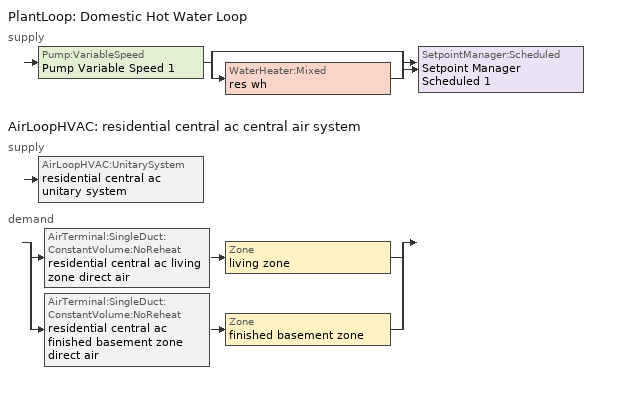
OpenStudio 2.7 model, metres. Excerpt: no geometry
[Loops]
PlantLoop 'Domestic Hot Water Loop'
 supply: Pump:VariableSpeed 'Pump Variable Speed 1' > split
  | bypass
  | WaterHeater:Mixed 'res wh'
  join > SetpointManager:Scheduled 'Setpoint Manager Scheduled 1'
AirLoopHVAC 'residential central ac central air system'
 supply: AirLoopHVAC:UnitarySystem 'residential central ac unitary system'
 demand: split
  | AirTerminal:SingleDuct:ConstantVolume:NoReheat 'residential central ac living zone direct air' > Zone 'living zone'
  | AirTerminal:SingleDuct:ConstantVolume:NoReheat 'residential central ac finished basement zone direct air' > Zone 'finished basement zone'
[Sizing:Zone] Zone Cooling Design Supply Air Temperature Input Method=SupplyAirTemperature; Zone Cooling Design Supply Air Temperature {C}=14; Zone Cooling Design Supply Air Temperature Difference {deltaC}=11.11; Zone Heating Design Supply Air Temperature Input Method=SupplyAirTemperature; Zone Heating Design Supply Air Temperature {C}=40; Zone Heating Design Supply Air Temperature Difference {deltaC}=11.11; Zone Cooling Design Supply Air Humidity Ratio {kg-H2O/kg-air}=0.0085; Zone Heating Design Supply Air Humidity Ratio {kg-H2O/kg-air}=0.008; Cooling Design Air Flow Method=DesignDay; Heating Design Air Flow Method=DesignDay; Account for Dedicated Outdoor Air System=No; Dedicated Outdoor Air System Control Strategy=NeutralSupplyAir; Dedicated Outdoor Air Low Setpoint Temperature for Design {C}=autosize; Dedicated Outdoor Air High Setpoint Temperature for Design {C}=autosize
living zone; finished basement zone
[Zone equipment]
living zone: residential central ac living zone direct air, residential unit heater gas unitary system
finished basement zone: residential central ac finished basement zone direct air, residential unit heater gas unitary system 1
[PlantLoop]
Domestic Hot Water Loop: Glycol Concentration=0; Maximum Loop Flow Rate {m3/s}=0.01; Plant Loop Volume {m3}=0.003; Load Distribution Scheme=Optimal
[Sizing:Plant]
Domestic Hot Water Loop: Loop Type=Heating; Design Loop Exit Temperature {C}=52.6667; Loop Design Temperature Difference {deltaC}=5.55556; Sizing Option=NonCoincident; Zone Timesteps in Averaging Window=1; Coincident Sizing Factor Mode=None
[Pump:VariableSpeed]
Pump Variable Speed 1: Rated Flow Rate {m3/s}=0.01; Rated Pump Head {Pa}=1; Rated Power Consumption {W}=0; Motor Efficiency=1; Fraction of Motor Inefficiencies to Fluid Stream=0; Coefficient 1 of the Part Load Performance Curve=0; Coefficient 2 of the Part Load Performance Curve=1; Coefficient 3 of the Part Load Performance Curve=0; Coefficient 4 of the Part Load Performance Curve=0; Pump Control Type=Intermittent; Skin Loss Radiative Fraction=0.5; Design Power Sizing Method=PowerPerFlowPerPressure; Design Electric Power per Unit Flow Rate {W/(m3/s)}=348701.1; Design Shaft Power per Unit Flow Rate per Unit Head {W-s/m3-Pa}=1.28205; Design Minimum Flow Rate Fraction=0
[SetpointManager:Scheduled]
Setpoint Manager Scheduled 1: Control Variable=Temperature; Schedule=dhw temp
[WaterHeater:Mixed]
res wh: Tank Volume {m3}=0.143846; Setpoint Temperature Schedule=WH Setpoint Temp; Deadband Temperature Difference {deltaC}=2; Maximum Temperature Limit {C}=99; Heater Control Type=Cycle; Heater Maximum Capacity {W}=11722.8; Heater Minimum Capacity {W}=0; Heater Fuel Type=PropaneGas; Heater Thermal Efficiency=0.773298; Off Cycle Parasitic Fuel Consumption Rate {W}=0; Off Cycle Parasitic Fuel Type=Electricity; Off Cycle Parasitic Heat Fraction to Tank=0; On Cycle Parasitic Fuel Consumption Rate {W}=0; On Cycle Parasitic Fuel Type=Electricity; On Cycle Parasitic Heat Fraction to Tank=0; Ambient Temperature Indicator=ThermalZone; Ambient Temperature Thermal Zone=finished basement zone; Off Cycle Loss Coefficient to Ambient Temperature {W/K}=4.15693; Off Cycle Loss Fraction to Thermal Zone=0.64; On Cycle Loss Coefficient to Ambient Temperature {W/K}=4.15693; On Cycle Loss Fraction to Thermal Zone=1; Use Side Effectiveness=1; Source Side Effectiveness=1; Use Side Design Flow Rate {m3/s}=autosize; Source Side Design Flow Rate {m3/s}=autosize; Indirect Water Heating Recovery Time {hr}=1.5; Source Side Flow Control Mode=IndirectHeatPrimarySetpoint
[Coil:Cooling:DX:SingleSpeed]
residential central ac cooling coil: Availability Schedule=residential cooling season; Rated Total Cooling Capacity {W}=17584.3; Rated Sensible Heat Ratio=0.740403; Rated COP {W/W}=3.95054; Rated Air Flow Rate {m3/s}=0.911095; Rated Evaporator Fan Power Per Volume Flow Rate {W/(m3/s)}=773.391; Total Cooling Capacity Function of Temperature Curve=Cool-Cap-fT1; Total Cooling Capacity Function of Flow Fraction Curve=Cool-Cap-fFF1; Energy Input Ratio Function of Temperature Curve=Cool-EIR-fT1; Energy Input Ratio Function of Flow Fraction Curve=Cool-EIR-fFF1; Part Load Fraction Correlation Curve=Cool-PLF-fPLR1; Nominal Time for Condensate Removal to Begin {s}=1000; Ratio of Initial Moisture Evaporation Rate and Steady State Latent Capacity=1.5; Maximum Cycling Rate {cycles/hr}=3; Latent Capacity Time Constant {s}=45; Condenser Type=AirCooled; Evaporative Condenser Effectiveness=0; Evaporative Condenser Air Flow Rate {m3/s}=Autosize; Evaporative Condenser Pump Rated Power Consumption {W}=Autosize; Crankcase Heater Capacity {W}=0; Maximum Outdoor Dry-Bulb Temperature for Crankcase Heater Operation {C}=12.7778; Basin Heater Capacity {W/K}=0; Basin Heater Setpoint Temperature {C}=10
[Fan:OnOff] Availability Schedule=Always On Discrete; Motor Efficiency=1; Motor In Airstream Fraction=1
Name | Fan Total Efficiency | Pressure Rise {Pa} | Maximum Flow Rate {m3/s} | Fan Power Ratio Function of Speed Ratio Curve | Fan Efficiency Ratio Function of Speed Ratio Curve
residential central ac supply fan | 0.75 | 794.58 | 0.472523 | Fan On Off Power Curve | Fan On Off Efficiency Curve
residential unit heater gas fan | 1 | 0 | 1.39489 | Fan On Off Power Curve 1 | Fan On Off Efficiency Curve 1
residential unit heater gas fan 1 | 1 | 0 | 0.0937489 | Fan On Off Power Curve 2 | Fan On Off Efficiency Curve 2
[AirLoopHVAC:UnitarySystem] Control Type=Load; Dehumidification Control Type=None; Availability Schedule=Always On Discrete; Fan Placement=BlowThrough; Supply Air Fan Operating Mode Schedule=Always Off Discrete; DX Heating Coil Sizing Ratio=1; Use DOAS DX Cooling Coil=No; DOAS DX Cooling Coil Leaving Minimum Air Temperature {C}=2; Latent Load Control=SensibleOnlyLoadControl; Supply Air Flow Rate Method During Cooling Operation=SupplyAirFlowRate; Supply Air Flow Rate Method During Heating Operation=SupplyAirFlowRate; Supply Air Flow Rate When No Cooling or Heating is Required {m3/s}=0; Maximum Supply Air Temperature {C}=48.8889; Maximum Outdoor Dry-Bulb Temperature for Supplemental Heater Operation {C}=21; Maximum Cycling Rate {cycles/hr}=2.5; Heat Pump Time Constant {s}=60; Fraction of On-Cycle Power Use=0.01; Heat Pump Fan Delay Time {s}=60; Ancilliary On-Cycle Electric Power {W}=0; Ancilliary Off-Cycle Electric Power {W}=0
Name | Controlling Zone or Thermostat Location | Supply Fan | Cooling Coil | Supply Air Flow Rate During Cooling Operation {m3/s} | Supply Air Flow Rate During Heating Operation {m3/s} | Heating Coil
residential central ac unitary system | living zone | residential central ac supply fan | residential central ac cooling coil | 0.472518 | 1e-005
residential unit heater gas unitary system | living zone | residential unit heater gas fan |  | 1e-005 | 1.39489 | residential unit heater gas heating coil
residential unit heater gas unitary system 1 | finished basement zone | residential unit heater gas fan 1 |  | 1e-005 | 0.0937486 | residential unit heater gas heating coil 1
[AirLoopHVAC]
residential central ac central air system: Availability Schedule=Always On Discrete; Design Supply Air Flow Rate {m3/s}=0.472518
[Sizing:System]
residential central ac central air system: Type of Load to Size On=Sensible; Design Outdoor Air Flow Rate {m3/s}=Autosize; Central Heating Maximum System Air Flow Ratio=0.3; Preheat Design Temperature {C}=7; Preheat Design Humidity Ratio {kg-H2O/kg-Air}=0.008; Precool Design Temperature {C}=12.8; Precool Design Humidity Ratio {kg-H2O/kg-Air}=0.008; Central Cooling Design Supply Air Temperature {C}=12.8; Central Heating Design Supply Air Temperature {C}=16.7; Sizing Option=NonCoincident; 100% Outdoor Air in Cooling=Yes; 100% Outdoor Air in Heating=Yes; Central Cooling Design Supply Air Humidity Ratio {kg-H2O/kg-Air}=0.0085; Central Heating Design Supply Air Humidity Ratio {kg-H2O/kg-Air}=0.008; Cooling Design Air Flow Method=DesignDay; Cooling Design Air Flow Rate {m3/s}=0; Heating Design Air Flow Method=DesignDay; Heating Design Air Flow Rate {m3/s}=0; System Outdoor Air Method=ZoneSum; Zone Maximum Outdoor Air Fraction=1; Cooling Supply Air Flow Rate Per Floor Area {m3/s-m2}=0.00996765; Cooling Fraction of Autosized Cooling Supply Air Flow Rate=1; Cooling Supply Air Flow Rate Per Unit Cooling Capacity {m3/s-W}=3.94755e-05; Heating Supply Air Flow Rate Per Floor Area {m3/s-m2}=0.00996765; Heating Fraction of Autosized Heating Supply Air Flow Rate=1; Heating Fraction of Autosized Cooling Supply Air Flow Rate=1; Heating Supply Air Flow Rate Per Unit Heating Capacity {m3/s-W}=3.15882e-05; Cooling Design Capacity Method=CoolingDesignCapacity; Cooling Design Capacity {W}=autosize; Cooling Design Capacity Per Floor Area {W/m2}=234.7; Fraction of Autosized Cooling Design Capacity=1; Heating Design Capacity Method=HeatingDesignCapacity; Heating Design Capacity {W}=autosize; Heating Design Capacity Per Floor Area {W/m2}=157; Fraction of Autosized Heating Design Capacity=1; Central Cooling Capacity Control Method=OnOff
[AirTerminal:SingleDuct:ConstantVolume:NoReheat] Availability Schedule=Always On Discrete
Name | Maximum Air Flow Rate {m3/s}
residential central ac living zone direct air | 0.442761
residential central ac finished basement zone direct air | 0.0297574
[Coil:Heating:Gas] Availability Schedule=residential heating season; Gas Burner Efficiency=0.78; Parasitic Electric Load {W}=0; Parasitic Gas Load {W}=0; Fuel Type=NaturalGas
Name | Nominal Capacity {W}
residential unit heater gas heating coil | 27461.5
residential unit heater gas heating coil 1 | 1845.65
[EnergyManagementSystem:Sensor]
Name | Output Variable or Output Meter Index Key | Output Variable or Output Meter
res_af_1_tin_s | living zone | Zone Mean Air Temperature
res_af_1_tt_s | living zone | Zone Outdoor Air Drybulb Temperature
res_ds_1_win_s | living zone | Zone Mean Air Humidity Ratio
res_ds_1_fan_rtf_s | residential central ac supply fan | Fan Runtime Fraction
res_ds_1_ah_t_s | finished basement zone | Zone Air Temperature
res_ds_1_ah_w_s | finished basement zone | Zone Mean Air Humidity Ratio
[EnergyManagementSystem:Program]
res_infil_1_program: Set p_m = 0.14; Set p_s = 0.22; Set s_m = 270; Set s_s = 370; Set z_m = 9.99744; Set z_s = 4.8768; Set f_t = (((s_m/z_m)^p_m)*((z_s/s_s)^p_s)); Set Tdiff = res_af_1_tin_s-res_af_1_tt_s; Set dT = @Abs Tdiff; Set c = 0.1078; Set Cs = 0.0749; Set Cw = 0.1406; Set n = 0.67; Set sft = (f_t*0.5); Set temp1 = ((c*Cw)*((sft*res_af_vw_s)^(2*n)))^2; Set Qn = (((c*Cs*(dT^n))^2)+temp1)^0.5; Set Tdiff = res_af_1_tin_s-res_af_1_tt_s; Set dT = @Abs Tdiff; Set QWHV = res_infil_1_wh_sch_s*0.0389; Set Qrange = res_infil_1_range_sch_s*0.0472; Set Qdryer = 0.0; Set Qbath = res_infil_1_bath_sch_s*0.0708; Set QhpwhOut = 0; Set QhpwhIn = 0; Set QductsOut = res_ds_1_lk_ret_fan_equiv; Set QductsIn = res_ds_1_lk_sup_fan_equiv; Set Qout = QWHV+Qrange+Qbath+Qdryer+QhpwhOut+QductsOut; Set Qin = QhpwhIn+QductsIn; Set Qu = (@Abs (Qout-Qin)); Set Qb = (@Min Qout Qin); Set faneff_wh = 0.9438948864000002; Set res_infil_1_house_fan_act = (QWHV*300)/faneff_wh; Set faneff_sp = 0.4719474432000001; Set res_infil_1_range_fan_act = (Qrange*300)/faneff_sp; Set res_infil_1_bath_fan_act = (Qbath*300)/faneff_sp; Set Q_acctd_for_elsewhere = QhpwhOut+QhpwhIn+QductsOut+QductsIn; Set res_infil_1_flow_act = (((Qu^2)+(Qn^2))^0.5)-Q_acctd_for_elsewhere; Set res_infil_1_flow_act = (@Max res_infil_1_flow_act 0)
[AirLoopHVAC:ReturnPlenum]
Air Loop HVAC Return Plenum 1: ThermalZone=res ds_1 ret air zone
[EnergyManagementSystem:Subroutine]
res_ds_1_lk_subrout: Set f_sup = 0.13696303696303697; Set f_ret = 0.10009990009990012; Set f_OA = 0.0; Set oafrate = f_OA * res_ds_1_ah_vfr; Set suplkfrate = f_sup * res_ds_1_ah_vfr; Set retlkfrate = f_ret * res_ds_1_ah_vfr; Set res_ds_1_ah_to_liv = (@Abs (suplkfrate-retlkfrate-oafrate)); Set res_ds_1_liv_to_ah = 0; Set res_ds_1_lk_sup_fan_equiv = 0; Set res_ds_1_lk_ret_fan_equiv = oafrate; If res_ds_1_ah_mfr>0; Set h_SA = (@HFnTdbW res_ds_1_ah_tt res_ds_1_ah_wt); Set h_AHZone = (@HFnTdbW res_ds_1_ah_t res_ds_1_ah_w); Set h_RA = (@HFnTdbW res_ds_1_ra_t res_ds_1_ra_w); Set h_fg = (@HfgAirFnWTdb res_ds_1_ah_wt res_ds_1_ah_tt); Set SALeakageQtot = f_sup * res_ds_1_ah_mfr*(h_RA - h_SA); Set temp1 = h_fg*(res_ds_1_ra_w-res_ds_1_ah_wt); Set res_ds_1_sup_lat_lk_to_lv = f_sup*res_ds_1_ah_mfr*temp1; Set res_ds_1_sup_s_lk_to_lv = SALeakageQtot-res_ds_1_sup_lat_lk_to_lv; Set eTm = (res_ds_1_fan_rtf/(res_ds_1_ah_mfr*1006.0))*181.522; Set eTm = 0-eTm; Set temp4 = res_ds_1_ah_t; Set tsup = temp4+((res_ds_1_ah_tt-res_ds_1_ah_t)*(@Exp eTm)); Set temp5 = tsup-res_ds_1_ah_tt; Set res_ds_1_sup_d_cn_to_lv = res_ds_1_ah_mfr*1006.0*temp5; Set res_ds_1_sup_d_cn_to_ah = 0-res_ds_1_sup_d_cn_to_lv; Set eTm = (res_ds_1_fan_rtf/(res_ds_1_ah_mfr*1006.0))*223.412; Set eTm = 0-eTm; Set temp6 = res_ds_1_ah_t; Set tret = temp6+((res_ds_1_ra_t-res_ds_1_ah_t)*(@Exp eTm)); Set temp7 = tret-res_ds_1_ra_t; Set res_ds_1_ret_d_cn_to_pl = res_ds_1_ah_mfr*1006.0*temp7; Set res_ds_1_ret_d_cn_to_ah = 0-res_ds_1_ret_d_cn_to_pl; Set res_ds_1_ret_lat_lk = 0; Set temp2 = (res_ds_1_ah_t-res_ds_1_ra_t); Set res_ds_1_ret_s_lk = f_ret*res_ds_1_ah_mfr*1006.0*temp2; Set QtotLeakToAHZn = f_sup*res_ds_1_ah_mfr*(h_SA-h_AHZone); Set temp3 = (res_ds_1_ah_wt-res_ds_1_ah_w); Set res_ds_1_sup_lat_lk_to_ah = f_sup*res_ds_1_ah_mfr*h_fg*temp3; Set res_ds_1_sup_s_lk_to_ah = QtotLeakToAHZn-res_ds_1_sup_lat_lk_to_ah; Else; Set res_ds_1_sup_lat_lk_to_lv = 0; Set res_ds_1_sup_s_lk_to_lv = 0; Set res_ds_1_sup_d_cn_to_lv = 0; Set res_ds_1_sup_d_cn_to_ah = 0; Set res_ds_1_ret_d_cn_to_pl = 0; Set res_ds_1_ret_d_cn_to_ah = 0; Set res_ds_1_ret_lat_lk = 0; Set res_ds_1_ret_s_lk = 0; Set res_ds_1_sup_lat_lk_to_ah = 0; Set res_ds_1_sup_s_lk_to_ah = 0; EndIf
[EnergyManagementSystem:ProgramCallingManager]
res af_1 program calling manager: BeginTimestepBeforePredictor; res_infil_1_program; res_nv_1_program
res ds_1 program calling manager: EndOfSystemTimestepAfterHVACReporting; res_ds_1_program
[Schedule:Ruleset]
Name | Default Day Schedule
residential heating season | Schedule Day 4
residential cooling season | Schedule Day 7
[Schedule:Day]
Schedule Day 4; Schedule Day 7: 24, 0, 0
residential heating season allday1; residential heating season allday2; residential heating season allday3; residential heating season allday4; residential heating season allday5; residential heating season allday6; residential heating season allday7; residential heating season allday8; residential heating season allday9; residential heating season allday10; residential heating season allday11; residential heating season allday12; residential cooling season allday1; residential cooling season allday2; residential cooling season allday3; residential cooling season allday4; residential cooling season allday5; residential cooling season allday6; residential cooling season allday7; residential cooling season allday8; residential cooling season allday9; residential cooling season allday10; residential cooling season allday11; residential cooling season allday12: 24, 0, 1
[Schedule:Rule] Apply Sunday=Yes; Apply Monday=Yes; Apply Tuesday=Yes; Apply Wednesday=Yes; Apply Thursday=Yes; Apply Friday=Yes; Apply Saturday=Yes; Date Specification Type=DateRange; Start Day=1
Name | Schedule Ruleset | Rule Order | Day Schedule | Start Month | End Month | End Day
residential heating season allday ruleset1 | residential heating season | 11 | residential heating season allday1 | 1 | 1 | 31
residential heating season allday ruleset2 | residential heating season | 10 | residential heating season allday2 | 2 | 2 | 28
residential heating season allday ruleset3 | residential heating season | 9 | residential heating season allday3 | 3 | 3 | 31
residential heating season allday ruleset4 | residential heating season | 8 | residential heating season allday4 | 4 | 4 | 30
residential heating season allday ruleset5 | residential heating season | 7 | residential heating season allday5 | 5 | 5 | 31
residential heating season allday ruleset6 | residential heating season | 6 | residential heating season allday6 | 6 | 6 | 30
residential heating season allday ruleset7 | residential heating season | 5 | residential heating season allday7 | 7 | 7 | 31
residential heating season allday ruleset8 | residential heating season | 4 | residential heating season allday8 | 8 | 8 | 31
residential heating season allday ruleset9 | residential heating season | 3 | residential heating season allday9 | 9 | 9 | 30
residential heating season allday ruleset10 | residential heating season | 2 | residential heating season allday10 | 10 | 10 | 31
residential heating season allday ruleset11 | residential heating season | 1 | residential heating season allday11 | 11 | 11 | 30
residential heating season allday ruleset12 | residential heating season | 0 | residential heating season allday12 | 12 | 12 | 31
residential cooling season allday ruleset1 | residential cooling season | 11 | residential cooling season allday1 | 1 | 1 | 31
residential cooling season allday ruleset2 | residential cooling season | 10 | residential cooling season allday2 | 2 | 2 | 28
residential cooling season allday ruleset3 | residential cooling season | 9 | residential cooling season allday3 | 3 | 3 | 31
residential cooling season allday ruleset4 | residential cooling season | 8 | residential cooling season allday4 | 4 | 4 | 30
residential cooling season allday ruleset5 | residential cooling season | 7 | residential cooling season allday5 | 5 | 5 | 31
residential cooling season allday ruleset6 | residential cooling season | 6 | residential cooling season allday6 | 6 | 6 | 30
residential cooling season allday ruleset7 | residential cooling season | 5 | residential cooling season allday7 | 7 | 7 | 31
residential cooling season allday ruleset8 | residential cooling season | 4 | residential cooling season allday8 | 8 | 8 | 31
residential cooling season allday ruleset9 | residential cooling season | 3 | residential cooling season allday9 | 9 | 9 | 30
residential cooling season allday ruleset10 | residential cooling season | 2 | residential cooling season allday10 | 10 | 10 | 31
residential cooling season allday ruleset11 | residential cooling season | 1 | residential cooling season allday11 | 11 | 11 | 30
residential cooling season allday ruleset12 | residential cooling season | 0 | residential cooling season allday12 | 12 | 12 | 31
[Schedule:Constant]
Name | Value
dhw temp; WH Setpoint Temp | 52.6667
Always On Discrete | 1
Always Off Discrete | 0
[Curve:Biquadratic] Minimum Value of x=13.88; Maximum Value of x=23.88; Minimum Value of y=18.33; Maximum Value of y=51.66
Name | Coefficient1 Constant | Coefficient2 x | Coefficient3 x**2 | Coefficient4 y | Coefficient5 y**2 | Coefficient6 x*y
Cool-Cap-fT1 | 1.5509 | -0.0750501 | 0.00309714 | 0.00240111 | -5.0544e-05 | -0.000427281
Cool-EIR-fT1 | -0.304283 | 0.118048 | -0.00342467 | -0.00626191 | 0.000695427 | -0.000469975
[Curve:Quadratic] Minimum Value of x=0
Name | Coefficient1 Constant | Coefficient2 x | Coefficient3 x**2 | Maximum Value of x | Minimum Curve Output | Maximum Curve Output
Cool-PLF-fPLR1 | 0.93 | 0.07 | 0 | 1 | 0.7 | 1
Cool-Cap-fFF1 | 0.718605 | 0.4101 | -0.128705 | 2 | 0 | 2
Cool-EIR-fFF1 | 1.323 | -0.477711 | 0.154712 | 2 | 0 | 2
[Curve:Exponent] Coefficient1 Constant=1; Coefficient2 Constant=0; Coefficient3 Constant=0; Minimum Value of x=0; Maximum Value of x=1
Fan On Off Power Curve; Fan On Off Power Curve 1; Fan On Off Power Curve 2
[Curve:Cubic] Coefficient1 Constant=1; Coefficient2 x=0; Coefficient3 x**2=0; Coefficient4 x**3=0; Minimum Value of x=0; Maximum Value of x=1
Fan On Off Efficiency Curve; Fan On Off Efficiency Curve 1; Fan On Off Efficiency Curve 2
